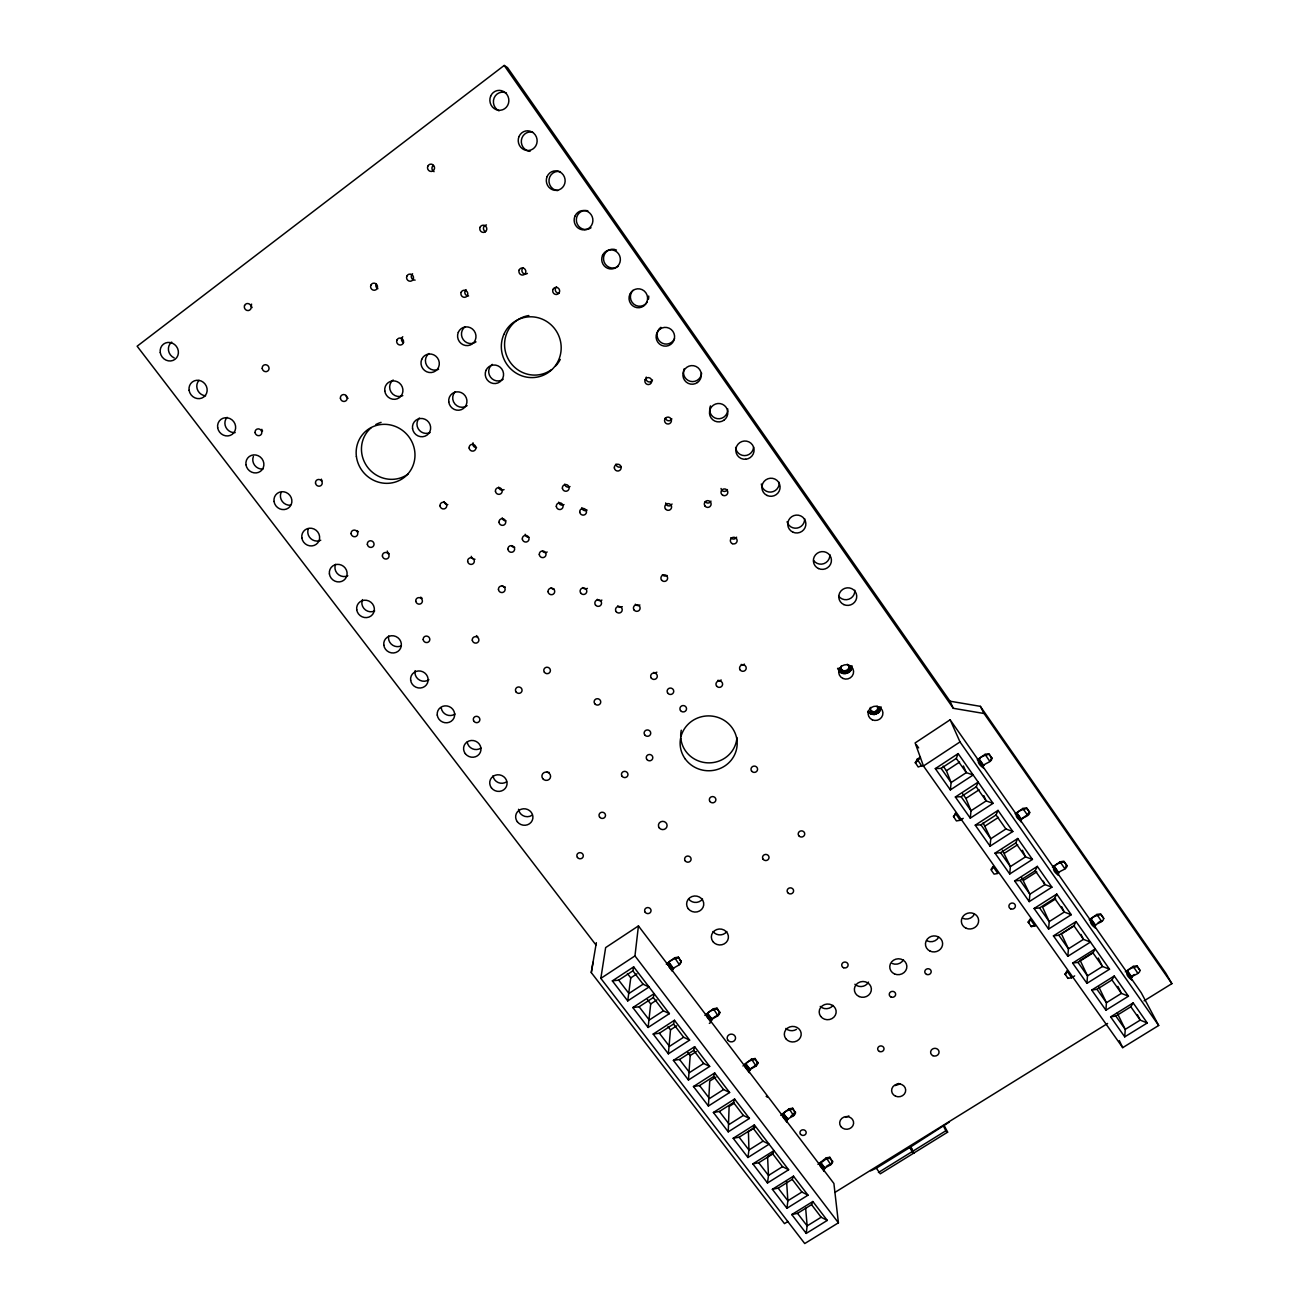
<?xml version="1.0" encoding="UTF-8"?>
<svg xmlns="http://www.w3.org/2000/svg" width="1309" height="1309" viewBox="0 0 1309 1309"><rect width="100%" height="100%" fill="white"/><g stroke="black" fill="none" stroke-linecap="round" stroke-linejoin="round"><path stroke-width="1.5" d="M709.331 1023.376L711.049 1022.264C710.689 1017.158 718.936 1017.666 719.786 1012.757L716.972 1008.175L713.356 1008.748L704.864 1015.391M719.786 1011.89L717.954 1015.702L713.356 1008.748M719.786 1012.757L716.972 1008.175M867.687 711.556L870.534 713.896L874.265 714.534L874.297 712.129L877.75 709.363L877.243 706.238M841.409 665.741C838.496 674.43 854.008 670.372 847.218 664.236M716.956 1009.026C713.307 1009.73 706.336 1011.399 706.418 1016.177L711.049 1022.264M1139.992 970.394L1137.357 966.615C1128.227 968.038 1121.829 972.603 1131.761 979.983C1128.702 975.025 1139.73 975.254 1139.992 970.394L1136.899 965.797L1133.185 966.386L1125.298 971.883M687.732 1052.338L690.187 1055.545L688.452 1080.007L709.674 1066.41L694.637 1046.693L673.399 1060.388L688.452 1080.007M668.801 966.615L672.302 971.229C672.319 966.222 680.287 966.664 681.155 961.722L678.357 957.141L674.708 957.73L666.281 964.128M681.155 961.722L678.357 957.141M674.708 957.73L679.338 964.717L681.204 960.904M668.032 1026.6L670.503 1029.839L668.359 1053.827L689.614 1040.115L674.462 1020.267L653.191 1034.077L668.359 1053.827M1124.742 1036.859L1110.637 1016.88L1133.169 1002.907L1147.257 1022.984L1124.742 1036.859L1125.233 1029.365L1117.215 1013.019M1103.732 918.46L1101.049 914.615C1092.099 916.071 1085.308 920.636 1095.388 928.016C1092.606 923.123 1103.503 923.352 1103.732 918.46L1100.64 913.846L1096.893 914.451L1089.219 919.687M1105.909 1010.188L1091.706 990.062L1114.27 975.99L1128.456 996.198L1105.909 1010.188L1106.432 1002.71L1098.742 986.822M1076.063 921.569L1073.887 925.741L1083.459 939.355L1090.446 942.071L1067.849 956.29L1053.434 935.87L1076.063 921.569L1109.525 969.233L1086.945 983.337L1087.484 975.859L1080.17 960.462L1093.228 952.265M1067.849 956.29L1068.422 948.829L1061.452 933.922L1074.542 925.659M1048.607 929.046L1034.094 908.495L1056.756 894.08L1071.253 914.713L1048.607 929.046L1049.213 921.601L1042.602 907.202L1055.708 898.858M667.623 965.06C667.901 960.381 674.56 958.646 678.307 957.959M1029.234 901.623L1014.622 880.908L1037.317 866.378L1051.912 887.175L1029.234 901.623L1029.872 894.194L1021.511 877.275M647.382 999.618L650.704 1003.954L648.119 1027.467L669.39 1013.641L633.671 966.86L612.35 980.883L627.731 1000.91L649.035 986.986L643.095 984.204L632.885 970.836L633.671 966.86M1009.73 873.987L995.004 853.141L1017.747 838.496L1032.441 859.424L1009.73 873.987L1010.384 866.574L1002.399 850.163M990.079 846.17L975.254 825.177L998.014 810.402L1012.822 831.493L990.079 846.17L990.766 838.774L983.141 822.854M958.155 753.608L956.29 758.402L966.287 772.621L973.176 774.993L950.35 789.916L935.313 768.612L958.155 753.608L993.073 803.35L970.28 818.141L971.016 810.762L965.911 798.408L962.671 793.81M950.35 789.916L951.119 782.553L946.407 770.739L943.135 766.109M1066.982 865.805L1064.25 861.911C1055.479 863.416 1048.296 867.982 1058.523 875.361C1056.052 870.518 1066.77 870.73 1066.982 865.805L1063.873 861.191L1060.126 861.813L1052.403 867.098M838.414 1222.802L634.963 955.914L638.432 925.921L605.642 947.601L600.831 978.379L804.74 1243.55L838.414 1222.802L833.898 1183.483L638.432 925.921M627.42 973.52L630.758 977.888L627.731 1000.91M806.229 1233.405L791.765 1214.572L812.84 1201.515L827.288 1220.413L806.229 1233.405L807.146 1225.895L805.657 1208.24M786.938 1208.272L772.375 1189.308L793.483 1176.153L808.013 1195.182L786.938 1208.272L787.871 1200.762L786.594 1181.569M754.344 1124.906L753.215 1128.309L763.016 1141.153L769.087 1144.197L747.946 1157.5L733.187 1138.274L754.344 1124.906L788.623 1169.771L767.499 1182.976L768.481 1175.466L767.565 1156.698L772.735 1153.458M747.946 1157.5L748.944 1150.006L748.421 1131.663L755.309 1127.311M728.246 1131.843L713.389 1112.486L734.578 1099.02L749.419 1118.442L728.246 1131.843L729.129 1106.465L734.316 1103.176M708.414 1106.023L693.459 1086.535L714.681 1072.955L729.62 1092.508L708.414 1106.023L709.723 1081.087L715.876 1077.16M1016.635 815.523L1021.151 821.97C1019.024 817.209 1029.529 817.389 1029.708 812.447L1026.616 807.833L1022.836 808.455L1015.097 813.805M787.985 1221.477L784.5 1223.637L591.275 972.587L596.348 942.693M591.275 972.587L593.059 962.18M841.703 669.504L838.627 670.617C842.162 676.017 851.586 673.579 852.028 667.115L848.821 667.655M870.289 707.433L870.796 710.542L874.297 712.129M874.265 714.534L878.83 712.489L881.039 708.104L877.881 708.709M991.944 758.336L989.146 754.344C980.686 755.915 972.767 760.464 983.255 767.859C981.505 763.163 991.747 763.311 991.944 758.336L988.851 753.722L985.055 754.36L977.267 759.76M632.836 1007.57L639.119 1006.785L653.289 997.54L654.14 993.662L632.836 1007.57L648.119 1027.467M844.534 671.108L843.961 673.628L842.391 672.172L842.701 673.399L843.863 670.993M653.191 1034.077L659.392 1033.226L673.546 1024.047L674.462 1020.267M872.988 714.534L873.61 712.129M673.399 1060.388L679.535 1059.488L693.672 1050.391L694.637 1046.693M819.63 1163.734L826.355 1158.825L829.922 1158.285L832.639 1161.852C831.804 1166.695 822.919 1166.041 824.228 1171.408L819.794 1165.55L819.63 1163.734L824.065 1169.591L819.679 1163.57M742.988 1065.984L751.481 1059.096L755.08 1058.523L757.895 1063.104C757.109 1067.997 748.519 1067.44 749.272 1072.644L744.706 1066.622C744.281 1061.763 751.513 1060.126 755.113 1059.439L757.895 1063.104M693.459 1086.535L699.546 1085.57L713.65 1076.538L714.681 1072.955M795.512 1112.797L792.763 1109.181C789.229 1109.868 781.735 1111.488 782.487 1116.413L786.987 1122.337C785.924 1117.068 794.727 1117.673 795.512 1112.797L792.698 1108.232L789.114 1108.788L780.769 1115.383M713.389 1112.486L719.41 1111.472L733.498 1102.522L734.578 1099.02M817.978 1164.405L826.257 1157.827L829.808 1157.287L832.639 1161.852M752.839 1163.881L758.729 1162.752L772.785 1153.933L773.979 1150.611L752.839 1163.881L767.499 1182.976M772.375 1189.308L778.184 1188.147L792.223 1179.376L793.483 1176.153M955.357 797.001L961.084 796.674L976.252 786.791L978.15 782.111L955.357 797.001L970.28 818.141M791.765 1214.572L797.525 1213.345L811.547 1204.656L812.84 1201.515M975.254 825.177L980.916 824.785L996.051 814.967L998.014 810.402M995.004 853.141L1000.6 852.699L1015.719 842.963L1017.747 838.496M1014.622 880.908L1020.153 880.401L1035.239 870.747L1037.317 866.378M1034.094 908.495L1039.559 907.922L1054.629 898.334L1056.756 894.08M872.956 712.014L871.729 714.321L868.096 711.163L868.489 712.505L871.221 711.049M1072.627 963.064L1077.978 962.377L1092.999 952.936L1095.224 948.878L1072.627 963.064L1086.945 983.337M1091.706 990.062L1096.975 989.309L1111.979 979.95L1114.27 975.99M1110.637 1016.88L1115.841 1016.062L1130.829 1006.768L1133.169 1002.907M920.44 757.829L915.384 763.016L917.167 759.22L920.309 757.158M749.353 1069.469L756.013 1065.101L757.862 1062.204M955.619 813.854L953.623 816.996L955.357 813.184L960.168 820.301L963.211 818.321M991.633 757.715L989.915 761.511L985.055 754.36M790.652 1116.561L795.43 1111.848M991.028 869.503L993.024 866.427L997.818 873.496L994.071 874.117L991.322 870.24L993.335 867.147M1020.251 819.598L1027.336 814.902L1029.381 811.776M832.524 1160.854L830.79 1164.683L826.257 1157.827M1028.203 921.978L1030.199 918.951L1034.961 925.987L1031.247 926.592L1028.203 921.978L1028.53 922.763L1030.543 919.736M1066.59 865.085L1064.937 868.898L1060.126 861.813M1067.244 971.605L1065.231 974.6L1066.868 970.771L1071.613 977.774L1074.64 975.892M843.225 670.764L841.507 672.99L840.083 671.124L840.411 672.368L842.652 670.437M1029.708 812.447L1026.96 808.487C1019.94 809.96 1010.417 813.805 1020.578 820.743M710.002 1020.578L711.654 1018.958M872.318 711.785L870.534 713.896L870.141 712.554M785.989 1120.029L787.707 1118.426M1093.604 925.938L1095.011 924.678M949.156 1122.173L910.017 1147.339L912.16 1151.625L913.96 1152.984L947.618 1132.154L944.394 1125.953M871.745 711.458L869.454 713.29L869.061 711.949M877.423 711.932L878.421 711.147L878.83 712.489L876.719 711.032M1144.082 1000.861L1171.866 983.648L984.057 713.503L953.296 708.3L950.007 701.199L507.516 67.61L504.194 65.45L137.134 346.214L595.939 944.951M950.138 719.786L915.122 742.939L923.45 765.994L1122.713 1047.642L1158.694 1025.471L1141.235 992.762L950.138 719.786L960.004 741.925L1158.694 1025.471M600.831 978.379L634.963 955.914M923.45 765.994L960.004 741.925M612.35 980.883L618.699 980.146L632.885 970.836M935.313 768.612L941.106 768.367L956.29 758.402M630.758 977.888L636.943 973.831M946.407 770.739L959.612 762.067M643.095 984.204L628.925 993.482L618.699 980.146M650.704 1003.954L656.873 999.929M965.911 798.408L979.099 789.818M669.39 1013.641L663.434 1010.81L649.28 1020.022L639.119 1006.785M670.503 1029.839L676.671 1025.847M985.284 825.897L998.456 817.372M712.047 1018.664L717.954 1014.835M689.614 1040.115L683.625 1037.235L669.488 1046.382L659.392 1033.226M1012.822 831.493L1005.901 828.99L990.766 838.774L980.916 824.785M690.187 1055.545L696.339 1051.585M1004.527 853.19L1017.682 844.714M709.674 1066.41L703.669 1063.481L689.548 1072.546L679.535 1059.488M1023.638 880.286L1036.761 871.892M729.62 1092.508L723.582 1089.546L709.494 1098.546L699.546 1085.57M749.419 1118.442L743.365 1115.432L729.277 1124.366L719.41 1111.472M733.187 1138.274L739.127 1137.21L753.215 1128.309M1053.434 935.87L1058.834 935.248L1073.887 925.741M1098.136 922.698L1101.278 920.718L1101.687 921.503L1096.893 914.451M763.016 1141.153L748.944 1150.006L739.127 1137.21M895.258 1085.603L898.694 1083.443M788.623 1169.771L782.52 1166.679L768.481 1175.466L758.729 1162.752M826.274 1166.417L829.219 1164.585M1131.254 976.481L1134.379 974.518M808.013 1195.182L801.91 1192.041L787.871 1200.762L778.184 1188.147M834.88 1192.434L1107.594 1023.474M876.343 1168.201L909.755 1147.518L913.698 1153.147L880.286 1173.813L876.343 1168.201L870.6 1170.835M878.421 1172.504L911.882 1151.789M912.16 1151.625L945.867 1130.763L947.618 1132.154M827.288 1220.413L821.152 1217.239L807.146 1225.895L797.525 1213.345M842.129 670.012L839.429 671.566L839.118 670.339M877.897 708.054L881.072 706.876M848.821 667.001L852.061 665.872M838.005 669.537L841.376 668.948M843.634 672.384L846.187 672.155L846.514 673.399L845.892 670.993M915.171 762.394L918.214 766.992L921.765 765.732M953.361 816.309L956.404 820.923L960.168 820.301M1064.871 973.765L1067.915 978.363L1071.613 977.774L1071.237 976.939M837.58 668.375L841.147 668.326M877.75 709.363L880.793 709.331M848.69 668.31L851.799 668.343M950.007 701.199L980.343 706.336L1165.714 973.029L1171.866 983.648M871.336 712.98L872.579 713.192M877.521 709.969L880.335 710.476M848.445 668.932L851.341 669.521L850.997 668.294L850.67 670.601L848.101 669.504M993.073 803.35L986.168 800.912L976.252 786.791M1032.441 859.424L1025.503 856.871L1015.719 842.963M1051.912 887.175L1044.958 884.573L1035.239 870.747M1071.253 914.713L1064.266 912.062L1054.629 898.334M1109.525 969.233L1102.505 966.467L1092.999 952.936M1128.456 996.198L1121.42 993.384L1111.979 979.95M877.161 710.542L879.681 711.54L879.255 710.214M1147.257 1022.984L1140.204 1020.12L1130.829 1006.768M847.643 670.012L849.836 671.55L849.492 670.306M876.196 711.458L877.848 713.274M847.119 670.437L848.837 672.351M653.289 997.54L663.434 1010.81M673.546 1024.047L683.625 1037.235M693.672 1050.391L703.669 1063.481M713.65 1076.538L723.582 1089.546M733.498 1102.522L743.365 1115.432M772.785 1153.933L782.52 1166.679M792.223 1179.376L801.91 1192.041M811.547 1204.656L821.152 1217.239M668.899 962.344L673.562 968.496M707.58 1013.346L712.194 1019.416M745.77 1063.693L750.319 1069.682M783.453 1113.37L787.953 1119.293M820.661 1162.408L825.079 1168.25M668.654 962.524L673.333 968.676M707.351 1013.526L711.965 1019.596M745.541 1063.873L750.09 1069.862M783.224 1113.55L787.723 1119.457M820.432 1162.588L824.866 1168.43M668.441 962.704L673.104 968.856M707.138 1013.722L711.752 1019.793M745.328 1064.053L749.877 1070.058M783.027 1113.73L787.511 1119.653M820.219 1162.768L824.654 1168.61M668.244 962.9L672.744 969.249M706.942 1013.919L711.392 1020.186M745.132 1064.25L749.517 1070.451M782.831 1113.943L787.167 1120.062M820.039 1162.981L824.31 1169.019M667.917 963.277L672.597 969.429M706.631 1014.295L711.245 1020.365M744.837 1064.642L749.386 1070.631M782.537 1114.335L787.036 1120.259M819.761 1163.374L824.195 1169.215M667.819 963.44L672.482 969.609L667.754 963.588M706.533 1014.475L711.147 1020.545L706.467 1014.622M744.739 1064.822L749.288 1070.811M782.455 1114.515L786.938 1120.439M744.69 1064.986L749.239 1070.975M782.406 1114.679L786.889 1120.602M921.994 766.354L917.167 759.22M941.106 768.367L951.119 782.553L966.287 772.621L963.424 765.978M961.084 796.674L971.016 810.762L986.168 800.912L983.844 795.692M1000.6 852.699L1010.384 866.574L1025.503 856.871L1022.411 850.277M1020.153 880.401L1029.872 894.194L1044.958 884.573L1043.322 881.137M1039.559 907.922L1049.213 921.601L1064.266 912.062L1061.681 906.728M1058.834 935.248L1068.422 948.829L1083.459 939.355L1081.021 934.446M1077.978 962.377L1087.484 975.859L1102.505 966.467L1098.267 958.008M1096.975 989.309L1106.432 1002.71L1121.42 993.384L1117.87 986.397M1115.841 1016.062L1125.233 1029.365L1140.204 1020.12L1137.423 1014.72M916.3 744.608L918.656 747.93M996.051 814.967L1005.901 828.99M979.181 759.024L983.763 765.552M1017.044 813.102L1021.544 819.549M1054.367 866.46L1058.817 872.808M1091.199 919.082L1095.6 925.365M1127.54 971.016L1131.876 977.201M978.952 759.204L983.517 765.732M1016.798 813.282L1021.315 819.729M1054.138 866.64L1058.588 872.988M1090.97 919.278L1095.371 925.545M1127.311 971.196L1131.647 977.381M978.314 758.827L983.304 765.929M1016.128 812.856L1021.102 819.925M1053.434 866.149L1058.376 873.185M1090.233 918.722L1095.158 925.725M1127.114 971.393L1131.451 977.578M978.559 759.58L982.977 766.289M1016.406 813.658L1020.775 820.285M1053.761 867.016L1058.065 873.561M1090.593 919.654L1094.848 926.117M1126.951 971.589L1131.14 977.954M978.216 760.071L982.764 766.73M1053.45 867.54L1057.885 874.036M1090.299 920.194L1094.684 926.608M1126.673 972.129L1130.992 978.477M504.194 65.45L953.296 708.3M1136.899 965.797L1137.357 966.615M1137.505 972.571L1137.946 973.405L1133.185 966.386M846.53 670.764L847.725 672.973L847.381 671.73M875.606 711.785L876.719 713.896L876.31 712.554L875.116 712.98L875.525 714.321L874.968 712.014M943.658 1126.509L945.867 1130.763M980.343 706.336L984.057 713.503M1027.336 814.902L1022.836 808.455M910.835 1146.749L913.96 1152.984M910.573 1146.913L913.698 1153.147M1119.342 1040.59L1122.713 1047.642M1067.539 977.528L1067.915 978.363M1034.961 925.987L1030.903 925.807L1031.247 926.592M844.91 672.368L845.254 673.611L845.221 671.108M829.808 1157.287L829.922 1158.285M793.598 1114.712L793.663 1115.661L789.114 1108.788M792.698 1108.232L792.763 1109.181M756.013 1065.101L756.062 1066.017L751.481 1059.096M755.08 1058.523L755.113 1059.439M408.097 474.038A29.632 28.454 47.5 0 1 368.058 467.82A29.632 28.454 47.5 0 1 371.265 427.667M375.798 424.574A29.632 28.454 47.5 0 1 381.083 422.365M736.918 737.491A28.143 27.08 1.8 0 1 709.314 762.869A28.143 27.08 1.8 0 1 680.827 738.292M680.713 736.329A28.143 27.08 1.8 0 1 681.285 730.209M551.564 369.613A30.107 29.354 64.2 0 1 506.976 356.424A30.107 29.354 64.2 0 1 528.836 315.534M560.268 359.402A30.107 29.354 64.2 0 1 555.818 365.8M900.134 1083.721A6.954 6.349 -5.3 0 1 896.747 1084.834M848.837 1115.873A6.905 6.283 -2.9 0 1 845.467 1116.97M554.182 589.165A3.322 3.24 26 0 1 551.154 587.79M727.428 489.566A3.371 3.354 -15.6 0 1 721.03 488.47M476.558 447.563A3.42 3.322 48.4 0 1 473.056 442.786M721.21 680.009A3.289 3.191 0.1 0 1 717.937 680.287M744.477 664.154A3.289 3.191 -3.1 0 1 741.189 664.432M514.682 547.342A3.354 3.256 34.1 0 1 511.639 545.951M504.03 489.599A3.387 3.305 42.4 0 1 498.713 487.177M389.28 553.74A3.371 3.223 38.4 0 1 387.268 551.056M447.809 504.603A3.387 3.272 41.8 0 1 444.095 501.592M505.912 520.786A3.371 3.272 38 0 1 502.214 517.791M528.885 537.23A3.354 3.272 34.5 0 1 525.187 534.252M468.573 295.981A3.534 3.403 64.9 0 1 466.102 289.633M564.015 504.57A3.371 3.305 37.3 0 1 558.714 502.149M415.117 280.126A3.551 3.403 63.3 0 1 412.58 273.745M667.017 575.469A3.322 3.272 10.1 0 1 662.387 574.684M377.908 288.716A3.551 3.387 61.2 0 1 376.043 284.069M434.064 171.675A3.649 3.469 71.1 0 1 433.295 165.425M252.097 307.582A3.551 3.338 56.3 0 1 251.59 304.113M559.008 293.183A3.534 3.436 72.5 0 1 556.587 286.818M652.487 379.97A3.452 3.403 76.5 0 1 647.971 381.655A3.452 3.403 76.5 0 1 646.27 377.09M621.235 466.56A3.387 3.354 43 0 1 615.917 464.139M477.785 636.665A3.305 3.191 27.5 0 1 476.443 635.601M656.856 672.172A3.289 3.191 8.3 0 1 653.584 672.45M672.041 504.014A3.354 3.338 16.7 0 1 665.643 502.934M547.178 551.989A3.338 3.272 31.1 0 1 542.531 551.204M485.508 231.726A3.583 3.452 70.9 0 1 486.441 224.919M587.087 510.068A3.371 3.305 34.3 0 1 581.785 507.663M348.063 398.296A3.469 3.322 51.9 0 1 345.985 395.514M527.396 273.417A3.551 3.436 70.9 0 1 522.569 272.599A3.551 3.436 70.9 0 1 523.289 267.658M358.437 531.732A3.387 3.223 40.9 0 1 357.079 530.636M322.047 480.763A3.42 3.256 45.1 0 1 321.376 479.143M549.175 772.392A4.303 4.107 15.2 0 1 546.982 772.032M710.967 501.118A3.354 3.338 -3.8 0 1 705.175 501.642M587.381 588.363A3.322 3.24 22.5 0 1 582.75 587.577M403.548 342.68A3.502 3.371 57.9 0 1 402.779 336.708M622.282 606.64A3.305 3.24 16 0 1 617.668 605.854M601.895 600.095A3.322 3.24 19.4 0 1 597.28 599.309M736.607 537.181A3.354 3.305 -8.8 0 1 730.831 537.704M505.307 587.037A3.338 3.223 30.2 0 1 502.28 585.679M639.905 604.987A3.305 3.24 13.4 0 1 635.29 604.218M474.971 559.287A3.354 3.24 34.9 0 1 471.273 556.325M262.553 430.956A3.469 3.272 48.6 0 1 261.849 429.319M671.861 418.847A3.403 3.387 73.4 0 1 665.397 417.735M570.004 486.555A3.387 3.322 40.5 0 1 564.686 484.134M422.12 598.213A3.338 3.207 33.5 0 1 420.762 597.133M532.092 815.245A8.558 8.116 15.4 0 1 518.544 809.289M506.632 781.8A8.607 8.181 18.2 0 1 493.002 775.795M480.927 748.061A8.656 8.23 21.2 0 1 467.231 742.023M455.008 714.043A8.705 8.296 24.5 0 1 441.248 707.956M428.877 679.731A8.754 8.345 27.9 0 1 415.166 670.65M401.241 645.861A8.819 8.41 31.4 0 1 388.708 635.961M374.652 610.959A8.868 8.459 34.9 0 1 362.478 599.587M347.818 575.747A8.934 8.508 38.2 0 1 335.562 564.277M320.754 540.224A8.999 8.558 41.2 0 1 308.4 528.656M290.533 505.209A9.081 8.59 44 0 1 281.01 492.724M262.978 469.064A9.147 8.639 46.6 0 1 253.373 456.481M235.178 432.608A9.228 8.688 48.8 0 1 227.095 417.326M205.578 395.825A9.31 8.721 50.8 0 1 198.968 380.395M174.195 357.913A9.392 8.77 52.5 0 1 171.692 342.107M854.793 590.244A8.885 8.656 -20.1 0 1 838.627 596.037M829.824 554.607A8.918 8.738 -21.8 0 1 813.609 560.448M804.626 518.659A8.967 8.819 -24.5 0 1 787.069 521.767M779.215 482.367A8.999 8.901 -30.1 0 1 771.017 492.069A8.999 8.901 -30.1 0 1 761.331 484.019M753.575 447.334A9.032 8.983 -44.4 0 1 735.625 447.433M727.706 408.85A9.098 9.032 -72.5 0 1 717.136 418.635A9.098 9.032 -72.5 0 1 710.476 405.888M701.608 373.163A9.179 9.081 -88.3 0 1 690.252 381.312A9.179 9.081 -88.3 0 1 684.296 368.614M674.462 338.704A9.261 9.114 85.7 0 1 660.374 341.976A9.261 9.114 85.7 0 1 660.865 327.299M647.121 302.215A9.359 9.163 82.8 0 1 633.752 304.113A9.359 9.163 82.8 0 1 633 290.336M648.675 296.03A9.359 9.163 82.8 0 1 648.43 299.286M618.077 266.332A9.441 9.196 81.1 0 1 603.547 259.526A9.441 9.196 81.1 0 1 616.441 250.052M591.03 227.766A9.539 9.228 80 0 1 576.516 221.728A9.539 9.228 80 0 1 587.823 210.782M557.65 190.607A9.638 9.261 79.2 0 1 549.06 179.431A9.638 9.261 79.2 0 1 560.432 171.708M530.063 151.353A9.736 9.294 78.6 0 1 521.407 140.079A9.736 9.294 78.6 0 1 532.796 132.274M499.056 110.889A9.834 9.343 78.1 0 1 494.147 97.897A9.834 9.343 78.1 0 1 506.436 93.037M402.796 395.645A9.228 8.868 53.4 0 1 391.047 392.029A9.228 8.868 53.4 0 1 393.142 380.003M430.056 432.526A9.147 8.819 50.3 0 1 419.338 418.029M438.597 369.269A9.261 8.934 57 0 1 426.799 365.62A9.261 8.934 57 0 1 428.959 353.512M467.1 405.626A9.179 8.901 53.9 0 1 455.008 404.088A9.179 8.901 53.9 0 1 455.107 391.816M476.001 341.862A9.31 8.999 61.2 0 1 463.288 339.685A9.31 8.999 61.2 0 1 465.071 326.808M503.131 379.299A9.228 8.967 58.5 0 1 490.499 377.123A9.228 8.967 58.5 0 1 492.315 364.36M833.048 1005.427A8.378 7.756 -3.3 0 1 820.236 1006.425M796.51 1029.349A8.345 7.707 -1.4 0 1 785.842 1028.449M726.839 931.55A8.427 7.903 1.7 0 1 713.029 931.533M702.524 899.038A8.459 7.969 3.1 0 1 688.649 899.021M903.472 959.71A8.459 7.854 -7.3 0 1 892.182 963.489M868.505 982.077A8.41 7.805 -5.2 0 1 854.892 984.253M938.7 937.179A8.492 7.903 -9.4 0 1 927.345 940.991M974.191 914.484A8.541 7.936 -11.6 0 1 962.753 918.313M766.141 1096.337A3.142 2.88 0.2 0 1 767.385 1097.286M665.447 508.923A3.403 3.371 16.1 0 0 671.304 508.383A3.403 3.371 16.1 0 0 667.885 503.605A3.403 3.371 16.1 0 0 665.447 508.923M480.059 227.291A3.632 3.502 70.7 0 0 483.725 232.413A3.632 3.502 70.7 0 0 486.097 226.702A3.632 3.502 70.7 0 0 480.059 227.291M423.2 639.61A3.354 3.207 30 0 0 428.518 641.983A3.354 3.207 30 0 0 427.781 636.37A3.354 3.207 30 0 0 423.2 639.61M356.392 456.481A30.074 28.863 47.1 0 0 403.483 477.965A30.074 28.863 47.1 0 0 396.84 427.061A30.074 28.863 47.1 0 0 356.392 456.481M685.278 759.007A28.536 27.44 1.8 0 0 734.513 754.982A28.536 27.44 1.8 0 0 706.173 715.99A28.536 27.44 1.8 0 0 685.278 759.007M503.801 334.499A30.565 29.796 63.7 0 0 534.645 377.467A30.565 29.796 63.7 0 0 555.327 329.606A30.565 29.796 63.7 0 0 503.801 334.499M872.269 719.803A7.429 7.118 -13.8 0 0 882.921 712.701A7.429 7.118 -13.8 0 0 871.385 707.482A7.429 7.118 -13.8 0 0 872.269 719.803M842.898 678.438A7.461 7.2 -13.8 0 0 853.583 671.255A7.461 7.2 -13.8 0 0 841.982 665.986A7.461 7.2 -13.8 0 0 842.898 678.438M895.536 1096.173A7.036 6.414 -5.3 0 0 905.681 1089.841A7.036 6.414 -5.3 0 0 894.751 1085.079A7.036 6.414 -5.3 0 0 895.536 1096.173M840.853 1126.542A7.003 6.365 -2.9 0 0 852.928 1125.658A7.003 6.365 -2.9 0 0 846.138 1116.593A7.003 6.365 -2.9 0 0 840.853 1126.542M787.691 892.623A3.24 3.043 -2.8 0 0 793.287 892.182A3.24 3.043 -2.8 0 0 790.096 887.846A3.24 3.043 -2.8 0 0 787.691 892.623M548.046 591.717A3.371 3.289 25.6 0 0 553.38 594.106A3.371 3.289 25.6 0 0 552.725 588.428A3.371 3.289 25.6 0 0 548.046 591.717M751.579 771.05A3.289 3.158 -2 0 0 757.273 770.576A3.289 3.158 -2 0 0 754 766.092A3.289 3.158 -2 0 0 751.579 771.05M644.748 734.954A3.305 3.174 7.8 0 0 650.442 734.464A3.305 3.174 7.8 0 0 647.104 729.947A3.305 3.174 7.8 0 0 644.748 734.954M722.977 495.391A3.42 3.387 -14.2 0 0 727.82 492.004A3.42 3.387 -14.2 0 0 722.453 489.533A3.42 3.387 -14.2 0 0 722.977 495.391M1010.663 908.839A3.272 3.027 -13.7 0 0 1015.408 905.828A3.272 3.027 -13.7 0 0 1010.384 903.586A3.272 3.027 -13.7 0 0 1010.663 908.839M469.146 448.022A3.469 3.371 48 0 0 474.594 450.509A3.469 3.371 48 0 0 473.874 444.602A3.469 3.371 48 0 0 469.146 448.022M709.92 801.484A3.272 3.125 1.7 0 0 715.581 801.026A3.272 3.125 1.7 0 0 712.309 796.576A3.272 3.125 1.7 0 0 709.92 801.484M891.036 997.016A3.207 2.962 -6.4 0 0 895.651 994.071A3.207 2.962 -6.4 0 0 890.66 991.895A3.207 2.962 -6.4 0 0 891.036 997.016M716.563 686.014A3.322 3.223 0.2 0 0 722.306 685.523A3.322 3.223 0.2 0 0 719.001 680.942A3.322 3.223 0.2 0 0 716.563 686.014M740.158 669.946A3.338 3.24 -3 0 0 745.917 669.439A3.338 3.24 -3 0 0 742.596 664.857A3.338 3.24 -3 0 0 740.158 669.946M926.559 974.403A3.223 2.978 -8.4 0 0 931.206 971.442A3.223 2.978 -8.4 0 0 926.216 969.249A3.223 2.978 -8.4 0 0 926.559 974.403M507.925 549.273A3.403 3.305 33.7 0 0 513.292 551.694A3.403 3.305 33.7 0 0 512.621 545.951A3.403 3.305 33.7 0 0 507.925 549.273M544.413 672.302A3.338 3.223 19.8 0 0 550.14 671.812A3.338 3.223 19.8 0 0 546.72 667.23A3.338 3.223 19.8 0 0 544.413 672.302M516.106 692.003A3.322 3.191 21 0 0 521.8 691.512A3.322 3.191 21 0 0 518.38 686.963A3.322 3.191 21 0 0 516.106 692.003M495.44 491.3A3.436 3.338 41.9 0 0 500.84 493.755A3.436 3.338 41.9 0 0 500.153 487.913A3.436 3.338 41.9 0 0 495.44 491.3M382.408 556.063A3.42 3.272 38.1 0 0 387.775 558.468A3.42 3.272 38.1 0 0 387.006 552.742A3.42 3.272 38.1 0 0 382.408 556.063M440.02 505.912A3.436 3.322 41.4 0 0 445.436 508.35A3.436 3.322 41.4 0 0 444.7 502.541A3.436 3.322 41.4 0 0 440.02 505.912M367.354 544.397A3.42 3.272 39.4 0 0 372.754 546.802A3.42 3.272 39.4 0 0 371.969 541.059A3.42 3.272 39.4 0 0 367.354 544.397M499.007 522.324A3.42 3.322 37.5 0 0 504.39 524.762A3.42 3.322 37.5 0 0 503.703 518.969A3.42 3.322 37.5 0 0 499.007 522.324M522.324 539.03A3.403 3.322 34 0 0 527.691 541.451A3.403 3.322 34 0 0 527.02 535.692A3.403 3.322 34 0 0 522.324 539.03M461.144 292.3A3.583 3.452 64.6 0 0 464.777 297.323A3.583 3.452 64.6 0 0 467.117 291.711A3.583 3.452 64.6 0 0 461.144 292.3M556.325 506.485A3.42 3.354 36.7 0 0 561.708 508.939A3.42 3.354 36.7 0 0 561.054 503.114A3.42 3.354 36.7 0 0 556.325 506.485M406.821 276.183A3.6 3.452 63 0 0 410.502 281.222A3.6 3.452 63 0 0 412.81 275.594A3.6 3.452 63 0 0 406.821 276.183M661.52 580.034A3.371 3.322 9.9 0 0 667.328 579.511A3.371 3.322 9.9 0 0 663.941 574.815A3.371 3.322 9.9 0 0 661.52 580.034M370.84 285.231A3.6 3.436 60.9 0 0 374.521 290.254A3.6 3.436 60.9 0 0 376.812 284.642A3.6 3.436 60.9 0 0 370.84 285.231M427.765 166.259A3.698 3.518 70.9 0 0 431.479 171.446A3.698 3.518 70.9 0 0 433.835 165.654A3.698 3.518 70.9 0 0 427.765 166.259M244.538 305.57A3.6 3.387 56 0 0 248.285 310.56A3.6 3.387 56 0 0 250.461 304.997A3.6 3.387 56 0 0 244.538 305.57M552.971 289.453A3.583 3.485 72.1 0 0 556.554 294.492A3.583 3.485 72.1 0 0 558.976 288.864A3.583 3.485 72.1 0 0 552.971 289.453M645.157 379.626A3.502 3.452 75.7 0 0 648.642 384.568A3.502 3.452 75.7 0 0 651.113 379.07A3.502 3.452 75.7 0 0 645.157 379.626M614.346 467.935A3.436 3.403 41.8 0 0 619.746 470.406A3.436 3.403 41.8 0 0 619.141 464.515A3.436 3.403 41.8 0 0 614.346 467.935M798.768 835.715A3.272 3.093 -4.4 0 0 804.413 835.257A3.272 3.093 -4.4 0 0 801.206 830.855A3.272 3.093 -4.4 0 0 798.768 835.715M763.098 859.244A3.256 3.076 -1.7 0 0 768.727 858.786A3.256 3.076 -1.7 0 0 765.503 854.417A3.256 3.076 -1.7 0 0 763.098 859.244M577.449 857.477A3.24 3.06 10.8 0 0 583.029 857.019A3.24 3.06 10.8 0 0 579.707 852.65A3.24 3.06 10.8 0 0 577.449 857.477M472.287 640.183A3.354 3.223 27.3 0 0 477.589 642.555A3.354 3.223 27.3 0 0 476.885 636.943A3.354 3.223 27.3 0 0 472.287 640.183M651.277 678.062A3.322 3.223 8.2 0 0 657.02 677.555A3.322 3.223 8.2 0 0 653.666 672.99A3.322 3.223 8.2 0 0 651.277 678.062M539.292 554.607A3.387 3.305 30.7 0 0 544.642 557.029A3.387 3.305 30.7 0 0 543.988 551.269A3.387 3.305 30.7 0 0 539.292 554.607M594.761 703.735A3.322 3.191 13.6 0 0 600.471 703.244A3.322 3.191 13.6 0 0 597.1 698.711A3.322 3.191 13.6 0 0 594.761 703.735M579.74 512.081A3.42 3.354 33.6 0 0 585.123 514.519A3.42 3.354 33.6 0 0 584.485 508.71A3.42 3.354 33.6 0 0 579.74 512.081M340.405 398.312A3.518 3.371 51.6 0 0 345.92 400.816A3.518 3.371 51.6 0 0 345.085 394.843A3.518 3.371 51.6 0 0 340.405 398.312M262.225 368.516A3.551 3.354 52.6 0 0 267.756 371.036A3.551 3.354 52.6 0 0 266.872 365.015A3.551 3.354 52.6 0 0 262.225 368.516M519.166 270.014A3.6 3.485 70.6 0 0 522.766 275.07A3.6 3.485 70.6 0 0 525.171 269.425A3.6 3.485 70.6 0 0 519.166 270.014M351.09 533.728A3.436 3.272 40.6 0 0 356.49 536.15A3.436 3.272 40.6 0 0 355.688 530.39A3.436 3.272 40.6 0 0 351.09 533.728M315.502 483.136A3.469 3.305 44.9 0 0 320.95 485.59A3.469 3.305 44.9 0 0 320.116 479.748A3.469 3.305 44.9 0 0 315.502 483.136M932.941 1055.708A4.238 3.878 -7.2 0 0 939.06 1051.88A4.238 3.878 -7.2 0 0 932.499 1049A4.238 3.878 -7.2 0 0 932.941 1055.708M727.902 1040.213A4.222 3.894 1.5 0 0 735.183 1039.657A4.222 3.894 1.5 0 0 730.995 1034.126A4.222 3.894 1.5 0 0 727.902 1040.213M542.744 778.626A4.369 4.156 15.1 0 0 550.238 778.004A4.369 4.156 15.1 0 0 545.755 772.081A4.369 4.156 15.1 0 0 542.744 778.626M704.929 505.978A3.403 3.387 -3.2 0 0 710.82 505.438A3.403 3.387 -3.2 0 0 707.416 500.643A3.403 3.387 -3.2 0 0 704.929 505.978M580.738 593.092A3.371 3.289 22.2 0 0 586.514 592.584A3.371 3.289 22.2 0 0 583.094 587.905A3.371 3.289 22.2 0 0 580.738 593.092M396.922 340.045A3.551 3.42 57.6 0 0 400.57 345.02A3.551 3.42 57.6 0 0 402.861 339.473A3.551 3.42 57.6 0 0 396.922 340.045M616.163 611.63A3.354 3.272 15.8 0 0 621.939 611.123A3.354 3.272 15.8 0 0 618.535 606.46A3.354 3.272 15.8 0 0 616.163 611.63M680.516 710.574A3.322 3.207 4.4 0 0 686.243 710.083A3.322 3.207 4.4 0 0 682.905 705.551A3.322 3.207 4.4 0 0 680.516 710.574M659.229 827.844A4.336 4.123 5.5 0 0 666.706 827.223A4.336 4.123 5.5 0 0 662.338 821.365A4.336 4.123 5.5 0 0 659.229 827.844M622.053 776.27A3.289 3.142 9.1 0 0 627.698 775.795A3.289 3.142 9.1 0 0 624.377 771.345A3.289 3.142 9.1 0 0 622.053 776.27M473.956 721.324A3.305 3.158 22.2 0 0 479.618 720.834A3.305 3.158 22.2 0 0 476.198 716.318A3.305 3.158 22.2 0 0 473.956 721.324M595.48 605.003A3.371 3.289 19.2 0 0 601.256 604.48A3.371 3.289 19.2 0 0 597.837 599.817A3.371 3.289 19.2 0 0 595.48 605.003M732.304 543.66A3.403 3.354 -8.3 0 0 737.131 540.306A3.403 3.354 -8.3 0 0 731.796 537.868A3.403 3.354 -8.3 0 0 732.304 543.66M667.721 693.115A3.322 3.223 6 0 0 673.448 692.625A3.322 3.223 6 0 0 670.11 688.059A3.322 3.223 6 0 0 667.721 693.115M646.842 759.449A3.289 3.158 7.3 0 0 652.52 758.975A3.289 3.158 7.3 0 0 649.199 754.491A3.289 3.158 7.3 0 0 646.842 759.449M599.62 817.111A3.256 3.109 10.1 0 0 605.233 816.652A3.256 3.109 10.1 0 0 601.911 812.234A3.256 3.109 10.1 0 0 599.62 817.111M498.451 589.574A3.371 3.272 29.9 0 0 503.785 591.963A3.371 3.272 29.9 0 0 503.114 586.268A3.371 3.272 29.9 0 0 498.451 589.574M634.047 609.961A3.354 3.289 13.2 0 0 639.823 609.454A3.354 3.289 13.2 0 0 636.436 604.791A3.354 3.289 13.2 0 0 634.047 609.961M800.486 1134.232A3.142 2.847 -1.1 0 0 805.886 1133.839A3.142 2.847 -1.1 0 0 802.826 1129.782A3.142 2.847 -1.1 0 0 800.486 1134.232M467.64 561.397A3.403 3.289 34.5 0 0 473.007 563.819A3.403 3.289 34.5 0 0 472.287 558.076A3.403 3.289 34.5 0 0 467.64 561.397M255.075 432.608A3.518 3.322 48.4 0 0 260.556 435.079A3.518 3.322 48.4 0 0 259.673 429.172A3.518 3.322 48.4 0 0 255.075 432.608M664.857 419.109A3.452 3.436 71.6 0 0 668.326 424.001A3.452 3.436 71.6 0 0 670.797 418.553A3.452 3.436 71.6 0 0 664.857 419.109M562.379 488.208A3.436 3.371 39.8 0 0 567.762 490.662A3.436 3.371 39.8 0 0 567.124 484.821A3.436 3.371 39.8 0 0 562.379 488.208M685.212 860.88A3.24 3.076 3.6 0 0 690.808 860.422A3.24 3.076 3.6 0 0 687.552 856.053A3.24 3.076 3.6 0 0 685.212 860.88M645.222 912.324A3.223 3.027 6 0 0 650.769 911.866A3.223 3.027 6 0 0 647.53 907.562A3.223 3.027 6 0 0 645.222 912.324M879.452 1051.471A3.174 2.913 -5.1 0 0 884.017 1048.591A3.174 2.913 -5.1 0 0 879.075 1046.431A3.174 2.913 -5.1 0 0 879.452 1051.471M415.755 601.175A3.387 3.24 33.3 0 0 421.105 603.564A3.387 3.24 33.3 0 0 420.353 597.902A3.387 3.24 33.3 0 0 415.755 601.175M843.503 967.711A3.223 2.994 -4.7 0 0 848.117 964.749A3.223 2.994 -4.7 0 0 843.111 962.557A3.223 2.994 -4.7 0 0 843.503 967.711M517.333 821.741A8.672 8.214 15.3 0 0 532.223 820.514A8.672 8.214 15.3 0 0 523.305 808.798A8.672 8.214 15.3 0 0 517.333 821.741M491.431 787.854A8.721 8.279 18.1 0 0 506.37 786.611A8.721 8.279 18.1 0 0 497.371 774.797A8.721 8.279 18.1 0 0 491.431 787.854M465.317 753.673A8.77 8.345 21.1 0 0 480.305 752.397A8.77 8.345 21.1 0 0 471.224 740.485A8.77 8.345 21.1 0 0 465.317 753.673M437.255 715.074A8.819 8.41 24.3 0 0 451.229 721.259A8.819 8.41 24.3 0 0 449.331 706.631A8.819 8.41 24.3 0 0 437.255 715.074M410.65 680.255A8.885 8.459 27.7 0 0 424.689 686.489A8.885 8.459 27.7 0 0 422.742 671.73A8.885 8.459 27.7 0 0 410.65 680.255M383.799 645.124A8.934 8.525 31.2 0 0 397.936 651.407A8.934 8.525 31.2 0 0 395.923 636.518A8.934 8.525 31.2 0 0 383.799 645.124M356.719 609.683A8.999 8.574 34.6 0 0 370.938 616.032A8.999 8.574 34.6 0 0 368.86 600.995A8.999 8.574 34.6 0 0 356.719 609.683M329.41 573.931A9.065 8.623 37.9 0 0 343.694 580.329A9.065 8.623 37.9 0 0 341.567 565.161A9.065 8.623 37.9 0 0 329.41 573.931M301.839 537.852A9.13 8.672 41 0 0 316.222 544.315A9.13 8.672 41 0 0 314.013 529A9.13 8.672 41 0 0 301.839 537.852M274.039 501.462A9.212 8.721 43.8 0 0 288.487 507.974A9.212 8.721 43.8 0 0 286.229 492.511A9.212 8.721 43.8 0 0 274.039 501.462M245.977 464.744A9.294 8.754 46.3 0 0 260.507 471.305A9.294 8.754 46.3 0 0 258.184 455.712A9.294 8.754 46.3 0 0 245.977 464.744M217.67 427.683A9.376 8.803 48.6 0 0 232.282 434.293A9.376 8.803 48.6 0 0 229.893 418.553A9.376 8.803 48.6 0 0 217.67 427.683M189.101 390.295A9.458 8.852 50.6 0 0 203.811 396.971A9.458 8.852 50.6 0 0 201.341 381.083A9.458 8.852 50.6 0 0 189.101 390.295M160.271 352.563A9.539 8.885 52.3 0 0 175.062 359.288A9.539 8.885 52.3 0 0 172.526 343.253A9.539 8.885 52.3 0 0 160.271 352.563M843.83 604.594A9.016 8.77 -19.8 0 0 856.724 595.824A9.016 8.77 -19.8 0 0 842.718 589.41A9.016 8.77 -19.8 0 0 843.83 604.594M818.485 568.548A9.048 8.852 -21.3 0 0 831.411 559.696A9.048 8.852 -21.3 0 0 817.307 553.232A9.048 8.852 -21.3 0 0 818.485 568.548M792.91 532.174A9.098 8.934 -23.8 0 0 805.853 523.224A9.098 8.934 -23.8 0 0 791.683 516.711A9.098 8.934 -23.8 0 0 792.91 532.174M767.09 495.473A9.13 9.032 -28.9 0 0 780.066 486.441A9.13 9.032 -28.9 0 0 765.814 479.863A9.13 9.032 -28.9 0 0 767.09 495.473M745.721 459.246A9.163 9.114 -42.3 0 0 752.446 444.88A9.163 9.114 -42.3 0 0 736.656 446.32A9.163 9.114 -42.3 0 0 745.721 459.246M723.926 420.222A9.228 9.179 -71.6 0 0 722.519 404.317A9.228 9.179 -71.6 0 0 709.511 413.546A9.228 9.179 -71.6 0 0 723.926 420.222M697.452 382.506A9.31 9.212 -88.5 0 0 695.963 366.438A9.31 9.212 -88.5 0 0 682.938 375.765A9.31 9.212 -88.5 0 0 697.452 382.506M659.965 329.099A9.408 9.261 85.4 0 0 661.503 345.314A9.408 9.261 85.4 0 0 674.56 335.873A9.408 9.261 85.4 0 0 659.965 329.099M629.842 294.312A9.49 9.294 82.5 0 0 639.25 307.713A9.49 9.294 82.5 0 0 645.861 292.774A9.49 9.294 82.5 0 0 629.842 294.312M602.516 255.435A9.588 9.327 80.8 0 0 612.007 268.95A9.588 9.327 80.8 0 0 618.601 253.864A9.588 9.327 80.8 0 0 602.516 255.435M574.946 216.181A9.687 9.359 79.7 0 0 584.518 229.844A9.687 9.359 79.7 0 0 591.095 214.594A9.687 9.359 79.7 0 0 574.946 216.181M547.097 176.568A9.785 9.408 79 0 0 556.767 190.345A9.785 9.408 79 0 0 563.312 174.948A9.785 9.408 79 0 0 547.097 176.568M519.002 136.578A9.883 9.441 78.4 0 0 528.754 150.486A9.883 9.441 78.4 0 0 535.283 134.942A9.883 9.441 78.4 0 0 519.002 136.578M490.63 96.212A9.981 9.474 77.9 0 0 500.48 110.251A9.981 9.474 77.9 0 0 506.976 94.543A9.981 9.474 77.9 0 0 490.63 96.212M384.781 390.966A9.376 8.999 53.1 0 0 399.392 397.641A9.376 8.999 53.1 0 0 397.314 381.721A9.376 8.999 53.1 0 0 384.781 390.966M412.531 428.436A9.278 8.95 49.9 0 0 427.061 435.079A9.278 8.95 49.9 0 0 425.049 419.289A9.278 8.95 49.9 0 0 412.531 428.436M421.694 359.402A9.408 9.065 56.6 0 0 431.316 372.541A9.408 9.065 56.6 0 0 437.451 357.897A9.408 9.065 56.6 0 0 421.694 359.402M448.758 401.896A9.327 9.032 53.4 0 0 463.321 408.572A9.327 9.032 53.4 0 0 461.39 392.667A9.327 9.032 53.4 0 0 448.758 401.896M458.297 332.339A9.441 9.13 60.8 0 0 467.902 345.576A9.441 9.13 60.8 0 0 474.136 330.817A9.441 9.13 60.8 0 0 458.297 332.339M485.966 370.414A9.359 9.098 58 0 0 495.473 383.537A9.359 9.098 58 0 0 501.74 368.909A9.359 9.098 58 0 0 485.966 370.414M820.661 1016.357A8.492 7.838 -3.2 0 0 835.322 1015.228A8.492 7.838 -3.2 0 0 827.043 1004.052A8.492 7.838 -3.2 0 0 820.661 1016.357M785.793 1038.642A8.459 7.789 -1.4 0 0 800.388 1037.53A8.459 7.789 -1.4 0 0 792.092 1026.436A8.459 7.789 -1.4 0 0 785.793 1038.642M712.898 941.564A8.558 8.001 1.7 0 0 727.64 940.386A8.558 8.001 1.7 0 0 719.148 929.014A8.558 8.001 1.7 0 0 712.898 941.564M688.19 908.642A8.59 8.067 3.1 0 0 702.982 907.464A8.59 8.067 3.1 0 0 694.408 895.994A8.59 8.067 3.1 0 0 688.19 908.642M894.522 973.945A8.574 7.952 -7.2 0 0 906.859 966.075A8.574 7.952 -7.2 0 0 893.556 960.201A8.574 7.952 -7.2 0 0 894.522 973.945M859.129 996.542A8.525 7.903 -5.2 0 0 871.369 988.737A8.525 7.903 -5.2 0 0 858.099 982.912A8.525 7.903 -5.2 0 0 859.129 996.542M930.175 951.168A8.607 8.001 -9.3 0 0 942.611 943.249A8.607 8.001 -9.3 0 0 929.292 937.342A8.607 8.001 -9.3 0 0 930.175 951.168M966.107 928.228A8.656 8.034 -11.5 0 0 978.625 920.243A8.656 8.034 -11.5 0 0 965.273 914.304A8.656 8.034 -11.5 0 0 966.107 928.228"/></g></svg>
